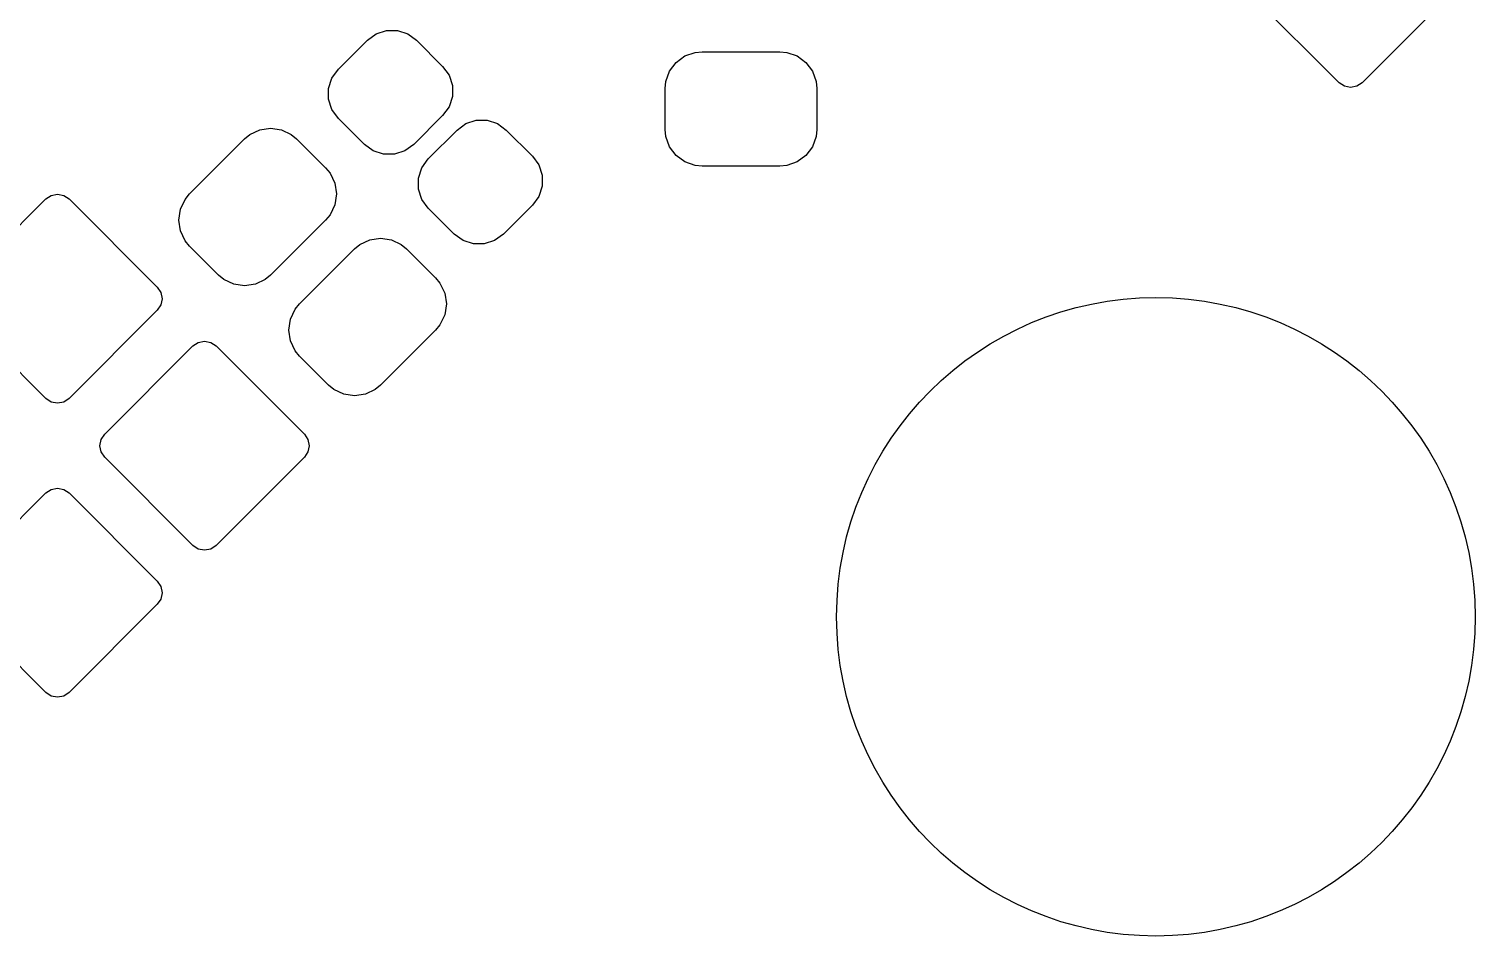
# Model space of a CAD drawing. Extents: x 4.32 to 8.86, y -5.17 to -1.84.
# Drawn here: x 5.364 to 6.06, y -5.114 to -4.678 of the extents above; entities that cross this region are included whole.
import ezdxf

# ---------------------------------------------------------------- set-up
doc = ezdxf.new("R2010")
doc.units = 0
doc.header["$MEASUREMENT"] = 0
doc.layers.add('BLACK', color=7, linetype='CONTINUOUS')

msp = doc.modelspace()

# ---------------------------------------------------------------- linework, layer by layer
at = {"layer": 'BLACK', "linetype": 'CONTINUOUS'}
for p, q in [((6.06039, -4.6481), (6.00471, -4.70377)), ((5.99358, -4.70377), (5.95182, -4.66202)), ((5.52634, -4.68337), (5.53058, -4.68029)), ((5.53058, -4.68029), (5.53556, -4.67868)), ((5.53556, -4.67868), (5.54079, -4.67868)), ((5.54079, -4.67868), (5.54577, -4.68029)), ((5.54577, -4.68029), (5.55001, -4.68337)), ((5.51243, -4.69729), (5.52634, -4.68337)), ((5.55001, -4.68337), (5.56253, -4.6959)), ((5.68398, -4.68916), (5.6873, -4.68884)), ((5.6873, -4.68884), (5.7247, -4.68884)), ((5.7247, -4.68884), (5.72802, -4.68916)), ((5.56253, -4.6959), (5.56561, -4.70013)), ((5.67164, -4.69827), (5.67477, -4.69403)), ((5.67477, -4.69403), (5.67901, -4.6909)), ((5.67901, -4.6909), (5.68398, -4.68916)), ((5.72802, -4.68916), (5.73299, -4.6909)), ((5.73299, -4.6909), (5.73723, -4.69403)), ((5.73723, -4.69403), (5.74036, -4.69827)), ((5.50773, -4.7065), (5.50935, -4.70152)), ((5.50935, -4.70152), (5.51243, -4.69729)), ((5.56561, -4.70013), (5.56723, -4.70511)), ((5.6699, -4.70324), (5.67164, -4.69827)), ((5.74036, -4.69827), (5.7421, -4.70324)), ((5.50773, -4.71174), (5.50773, -4.7065)), ((5.56723, -4.70511), (5.56723, -4.71035)), ((5.66958, -4.70656), (5.6699, -4.70324)), ((5.66958, -4.72624), (5.66958, -4.70656)), ((5.7421, -4.70324), (5.74242, -4.70656)), ((5.74242, -4.70656), (5.74242, -4.72624)), ((5.99613, -4.70548), (5.99358, -4.70377)), ((5.99914, -4.70608), (5.99613, -4.70548)), ((6.00216, -4.70548), (5.99914, -4.70608)), ((6.00471, -4.70377), (6.00216, -4.70548)), ((5.50935, -4.71672), (5.50773, -4.71174)), ((5.51243, -4.72095), (5.50935, -4.71672)), ((5.56561, -4.71533), (5.56253, -4.71956)), ((5.56723, -4.71035), (5.56561, -4.71533)), ((5.52495, -4.73348), (5.51243, -4.72095)), ((5.56253, -4.71956), (5.54862, -4.73348)), ((5.56949, -4.72652), (5.57373, -4.72344)), ((5.57373, -4.72344), (5.57871, -4.72183)), ((5.57871, -4.72183), (5.58394, -4.72183)), ((5.58394, -4.72183), (5.58892, -4.72344)), ((5.58892, -4.72344), (5.59316, -4.72652)), ((5.44084, -4.75729), (5.46729, -4.73084)), ((5.46729, -4.73084), (5.46986, -4.72872)), ((5.46986, -4.72872), (5.47461, -4.72644)), ((5.47461, -4.72644), (5.47982, -4.72565)), ((5.47982, -4.72565), (5.48503, -4.72644)), ((5.48503, -4.72644), (5.48977, -4.72872)), ((5.48977, -4.72872), (5.49234, -4.73084)), ((5.49234, -4.73084), (5.50626, -4.74476)), ((5.55558, -4.74044), (5.56949, -4.72652)), ((5.59316, -4.72652), (5.60569, -4.73905)), ((5.6699, -4.72956), (5.66958, -4.72624)), ((5.67164, -4.73453), (5.6699, -4.72956)), ((5.7421, -4.72956), (5.74036, -4.73453)), ((5.74242, -4.72624), (5.7421, -4.72956)), ((5.52919, -4.73656), (5.52495, -4.73348)), ((5.53417, -4.73817), (5.52919, -4.73656)), ((5.54438, -4.73656), (5.5394, -4.73817)), ((5.54862, -4.73348), (5.54438, -4.73656)), ((5.67477, -4.73877), (5.67164, -4.73453)), ((5.74036, -4.73453), (5.73723, -4.73877)), ((5.50626, -4.74476), (5.50839, -4.74733)), ((5.5394, -4.73817), (5.53417, -4.73817)), ((5.55088, -4.74965), (5.5525, -4.74467)), ((5.5525, -4.74467), (5.55558, -4.74044)), ((5.60569, -4.73905), (5.60876, -4.74328)), ((5.60876, -4.74328), (5.61038, -4.74826)), ((5.67901, -4.7419), (5.67477, -4.73877)), ((5.68398, -4.74365), (5.67901, -4.7419)), ((5.6873, -4.74396), (5.68398, -4.74365)), ((5.7247, -4.74396), (5.6873, -4.74396)), ((5.72802, -4.74365), (5.7247, -4.74396)), ((5.73299, -4.7419), (5.72802, -4.74365)), ((5.73723, -4.73877), (5.73299, -4.7419)), ((5.50839, -4.74733), (5.51067, -4.75208)), ((5.55088, -4.75489), (5.55088, -4.74965)), ((5.61038, -4.74826), (5.61038, -4.7535)), ((5.37179, -4.75965), (5.37434, -4.75794)), ((5.37434, -4.75794), (5.37736, -4.75734)), ((5.37736, -4.75734), (5.38037, -4.75794)), ((5.38037, -4.75794), (5.38292, -4.75965)), ((5.43872, -4.75986), (5.44084, -4.75729)), ((5.51067, -4.75208), (5.51145, -4.75729)), ((5.51145, -4.75729), (5.51067, -4.7625)), ((5.5525, -4.75987), (5.55088, -4.75489)), ((5.60876, -4.75848), (5.60569, -4.76271)), ((5.61038, -4.7535), (5.60876, -4.75848)), ((5.32936, -4.80208), (5.37179, -4.75965)), ((5.38292, -4.75965), (5.42535, -4.80208)), ((5.43565, -4.76982), (5.43644, -4.76461)), ((5.43644, -4.76461), (5.43872, -4.75986)), ((5.51067, -4.7625), (5.50839, -4.76725)), ((5.55558, -4.7641), (5.5525, -4.75987)), ((5.5681, -4.77663), (5.55558, -4.7641)), ((5.60569, -4.76271), (5.59177, -4.77663)), ((5.43644, -4.77503), (5.43565, -4.76982)), ((5.50626, -4.76982), (5.47982, -4.79626)), ((5.50839, -4.76725), (5.50626, -4.76982)), ((5.43872, -4.77977), (5.43644, -4.77503)), ((5.52275, -4.78161), (5.5275, -4.77933)), ((5.5275, -4.77933), (5.53271, -4.77855)), ((5.53271, -4.77855), (5.53792, -4.77933)), ((5.53792, -4.77933), (5.54267, -4.78161)), ((5.57234, -4.77971), (5.5681, -4.77663)), ((5.59177, -4.77663), (5.58753, -4.77971)), ((5.44084, -4.78234), (5.43872, -4.77977)), ((5.45476, -4.79626), (5.44084, -4.78234)), ((5.49374, -4.81018), (5.52018, -4.78374)), ((5.52018, -4.78374), (5.52275, -4.78161)), ((5.54267, -4.78161), (5.54524, -4.78374)), ((5.54524, -4.78374), (5.55916, -4.79766)), ((5.57732, -4.78132), (5.57234, -4.77971)), ((5.58255, -4.78132), (5.57732, -4.78132)), ((5.58753, -4.77971), (5.58255, -4.78132)), ((5.45733, -4.79839), (5.45476, -4.79626)), ((5.46208, -4.80067), (5.45733, -4.79839)), ((5.47725, -4.79839), (5.4725, -4.80067)), ((5.47982, -4.79626), (5.47725, -4.79839)), ((5.55916, -4.79766), (5.56128, -4.80023)), ((5.56128, -4.80023), (5.56356, -4.80497)), ((5.42535, -4.80208), (5.42706, -4.80463)), ((5.42706, -4.80463), (5.42766, -4.80764)), ((5.46729, -4.80145), (5.46208, -4.80067)), ((5.4725, -4.80067), (5.46729, -4.80145)), ((5.56356, -4.80497), (5.56435, -4.81018)), ((5.37179, -4.85564), (5.32936, -4.81321)), ((5.42535, -4.81321), (5.38292, -4.85564)), ((5.42706, -4.81066), (5.42535, -4.81321)), ((5.42766, -4.80764), (5.42706, -4.81066)), ((5.48933, -4.8175), (5.49161, -4.81275)), ((5.49161, -4.81275), (5.49374, -4.81018)), ((5.56435, -4.81018), (5.56356, -4.81539)), ((5.48855, -4.82271), (5.48933, -4.8175)), ((5.56128, -4.82014), (5.55916, -4.82271)), ((5.56356, -4.81539), (5.56128, -4.82014)), ((5.44505, -4.82865), (5.44807, -4.82805)), ((5.44807, -4.82805), (5.45108, -4.82865)), ((5.48933, -4.82792), (5.48855, -4.82271)), ((5.49161, -4.83267), (5.48933, -4.82792)), ((5.55916, -4.82271), (5.53271, -4.84916)), ((5.40007, -4.87279), (5.4425, -4.83036)), ((5.4425, -4.83036), (5.44505, -4.82865)), ((5.45108, -4.82865), (5.45363, -4.83036)), ((5.45363, -4.83036), (5.49606, -4.87279)), ((5.49374, -4.83524), (5.49161, -4.83267)), ((5.50766, -4.84916), (5.49374, -4.83524)), ((5.51023, -4.85128), (5.50766, -4.84916)), ((5.53271, -4.84916), (5.53014, -4.85128)), ((5.37434, -4.85735), (5.37179, -4.85564)), ((5.38292, -4.85564), (5.38037, -4.85735)), ((5.51497, -4.85356), (5.51023, -4.85128)), ((5.52018, -4.85435), (5.51497, -4.85356)), ((5.52539, -4.85356), (5.52018, -4.85435)), ((5.53014, -4.85128), (5.52539, -4.85356)), ((5.37736, -4.85795), (5.37434, -4.85735)), ((5.38037, -4.85735), (5.37736, -4.85795)), ((5.39777, -4.87836), (5.39836, -4.87534)), ((5.39836, -4.87534), (5.40007, -4.87279)), ((5.49606, -4.87279), (5.49777, -4.87534)), ((5.49777, -4.87534), (5.49837, -4.87836)), ((5.39836, -4.88137), (5.39777, -4.87836)), ((5.40007, -4.88392), (5.39836, -4.88137)), ((5.4425, -4.92635), (5.40007, -4.88392)), ((5.49606, -4.88392), (5.45363, -4.92635)), ((5.49777, -4.88137), (5.49606, -4.88392)), ((5.49837, -4.87836), (5.49777, -4.88137)), ((5.32936, -4.9435), (5.37179, -4.90107)), ((5.37179, -4.90107), (5.37434, -4.89936)), ((5.37434, -4.89936), (5.37736, -4.89877)), ((5.37736, -4.89877), (5.38037, -4.89936)), ((5.38037, -4.89936), (5.38292, -4.90107)), ((5.38292, -4.90107), (5.42535, -4.9435)), ((5.44505, -4.92806), (5.4425, -4.92635)), ((5.44807, -4.92866), (5.44505, -4.92806)), ((5.45108, -4.92806), (5.44807, -4.92866)), ((5.45363, -4.92635), (5.45108, -4.92806)), ((5.42535, -4.9435), (5.42706, -4.94605)), ((5.42706, -4.94605), (5.42766, -4.94907)), ((5.42706, -4.95208), (5.42535, -4.95463)), ((5.42766, -4.94907), (5.42706, -4.95208)), ((5.37179, -4.99706), (5.32936, -4.95463)), ((5.42535, -4.95463), (5.38292, -4.99706)), ((5.37434, -4.99877), (5.37179, -4.99706)), ((5.37736, -4.99937), (5.37434, -4.99877)), ((5.38037, -4.99877), (5.37736, -4.99937)), ((5.38292, -4.99706), (5.38037, -4.99877))]:
    msp.add_line(p, q, dxfattribs=at)
at = {"layer": 'BLACK'}
msp.add_circle((5.90551, -4.96063), 0.15354, dxfattribs=at)

doc.saveas('drawing.dxf')
